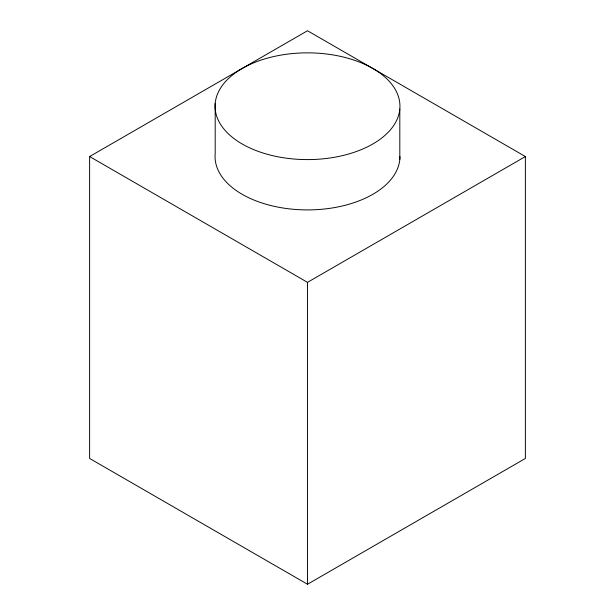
<?xml version="1.0" encoding="UTF-8"?>
<svg xmlns="http://www.w3.org/2000/svg" width="615" height="615" viewBox="0 0 615 615"><rect width="100%" height="100%" fill="white"/><g stroke="black" fill="none" stroke-linecap="round" stroke-linejoin="round"><path stroke-width="0.92" d="M89.613 156.548L307.5 30.75L525.387 156.548L525.387 458.452L307.5 584.25L89.613 458.452L89.613 156.548L307.5 282.339L525.387 156.548M399.812 109.063A92.442 53.367 0 0 1 257.093 150.959A92.442 53.367 0 0 1 265.595 58.656A92.442 53.367 0 0 1 399.812 109.063L399.812 159.377M307.5 282.339L307.5 584.25M215.189 103.389L215.189 153.712A92.442 53.367 0 0 0 304.994 209.892A92.442 53.367 0 0 0 399.942 156.602"/></g></svg>
